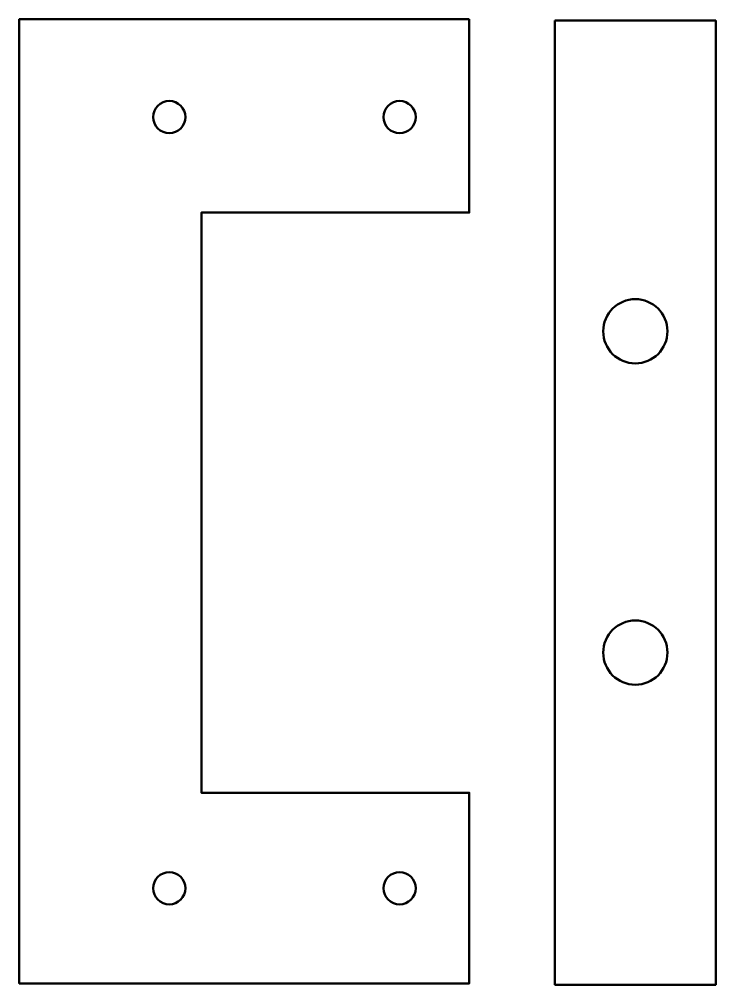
# Model space of a CAD drawing. Header units: inches. Extents: x 10 to 75, y 499.9 to 590.
import ezdxf

# ---------------------------------------------------------------- set-up
doc = ezdxf.new("R2010")
doc.units = ezdxf.units.IN
doc.header["$MEASUREMENT"] = 0
doc.layers.add('Layer 1', color=7, linetype='Continuous')

# ---------------------------------------------------------------- blocks, each defined once
blk = doc.blocks.new('block 2')
at = {"layer": 'Layer 1', "color": 114, "lineweight": 50, "true_color": 0x00a651}
blk.add_lwpolyline([(51.968, 590.038), (51.968, 571.988), (26.968, 571.988), (26.968, 517.837), (51.968, 517.837), (51.968, 500.038), (9.969, 500.038), (9.969, 590.038), (51.968, 590.038)], dxfattribs=at)
for points in [[(23.969, 582.413), (24.797, 582.413), (25.469, 581.742), (25.469, 580.913), (25.469, 580.085), (24.797, 579.413), (23.969, 579.413), (23.14, 579.413), (22.469, 580.085), (22.469, 580.913), (22.469, 581.742), (23.14, 582.413), (23.969, 582.413)], [(45.469, 582.413), (46.297, 582.413), (46.969, 581.742), (46.969, 580.913), (46.969, 580.085), (46.297, 579.413), (45.469, 579.413), (44.64, 579.413), (43.969, 580.085), (43.969, 580.913), (43.969, 581.742), (44.64, 582.413), (45.469, 582.413)], [(23.969, 510.413), (24.797, 510.413), (25.469, 509.741), (25.469, 508.913), (25.469, 508.084), (24.797, 507.413), (23.969, 507.413), (23.14, 507.413), (22.469, 508.084), (22.469, 508.913), (22.469, 509.741), (23.14, 510.413), (23.969, 510.413)], [(45.469, 510.413), (46.297, 510.413), (46.969, 509.741), (46.969, 508.913), (46.969, 508.084), (46.297, 507.413), (45.469, 507.413), (44.64, 507.413), (43.969, 508.084), (43.969, 508.913), (43.969, 509.741), (44.64, 510.413), (45.469, 510.413)]]:
    blk.add_open_spline(points, degree=3, knots=[0, 0, 0, 0, 1, 1, 1, 2, 2, 2, 3, 3, 3, 4, 4, 4, 4], dxfattribs=at)
blk = doc.blocks.new('block 4')
at = {"layer": 'Layer 1', "color": 114, "lineweight": 50, "true_color": 0x00a651}
blk.add_lwpolyline([(59.968, 589.913), (74.968, 589.913), (74.968, 499.913), (59.968, 499.913), (59.968, 589.913)], dxfattribs=at)
blk = doc.blocks.new('block 3')
at = {"layer": 'Layer 1', "color": 114, "lineweight": 50, "true_color": 0x00a651}
for points in [[(67.468, 563.913), (69.125, 563.913), (70.468, 562.57), (70.468, 560.913), (70.468, 559.256), (69.125, 557.913), (67.468, 557.913), (65.811, 557.913), (64.468, 559.256), (64.468, 560.913), (64.468, 562.57), (65.811, 563.913), (67.468, 563.913)], [(67.468, 533.913), (69.125, 533.913), (70.468, 532.57), (70.468, 530.913), (70.468, 529.256), (69.125, 527.913), (67.468, 527.913), (65.811, 527.913), (64.468, 529.256), (64.468, 530.913), (64.468, 532.57), (65.811, 533.913), (67.468, 533.913)]]:
    blk.add_open_spline(points, degree=3, knots=[0, 0, 0, 0, 1, 1, 1, 2, 2, 2, 3, 3, 3, 4, 4, 4, 4], dxfattribs=at)
at = {"layer": 'Layer 1'}
blk.add_blockref('block 4', (0, 0), dxfattribs=at)

msp = doc.modelspace()

# ---------------------------------------------------------------- block references
at = {"layer": 'Layer 1'}
for name in ['block 2', 'block 3']:
    msp.add_blockref(name, (0, 0), dxfattribs=at)

doc.saveas('drawing.dxf')
